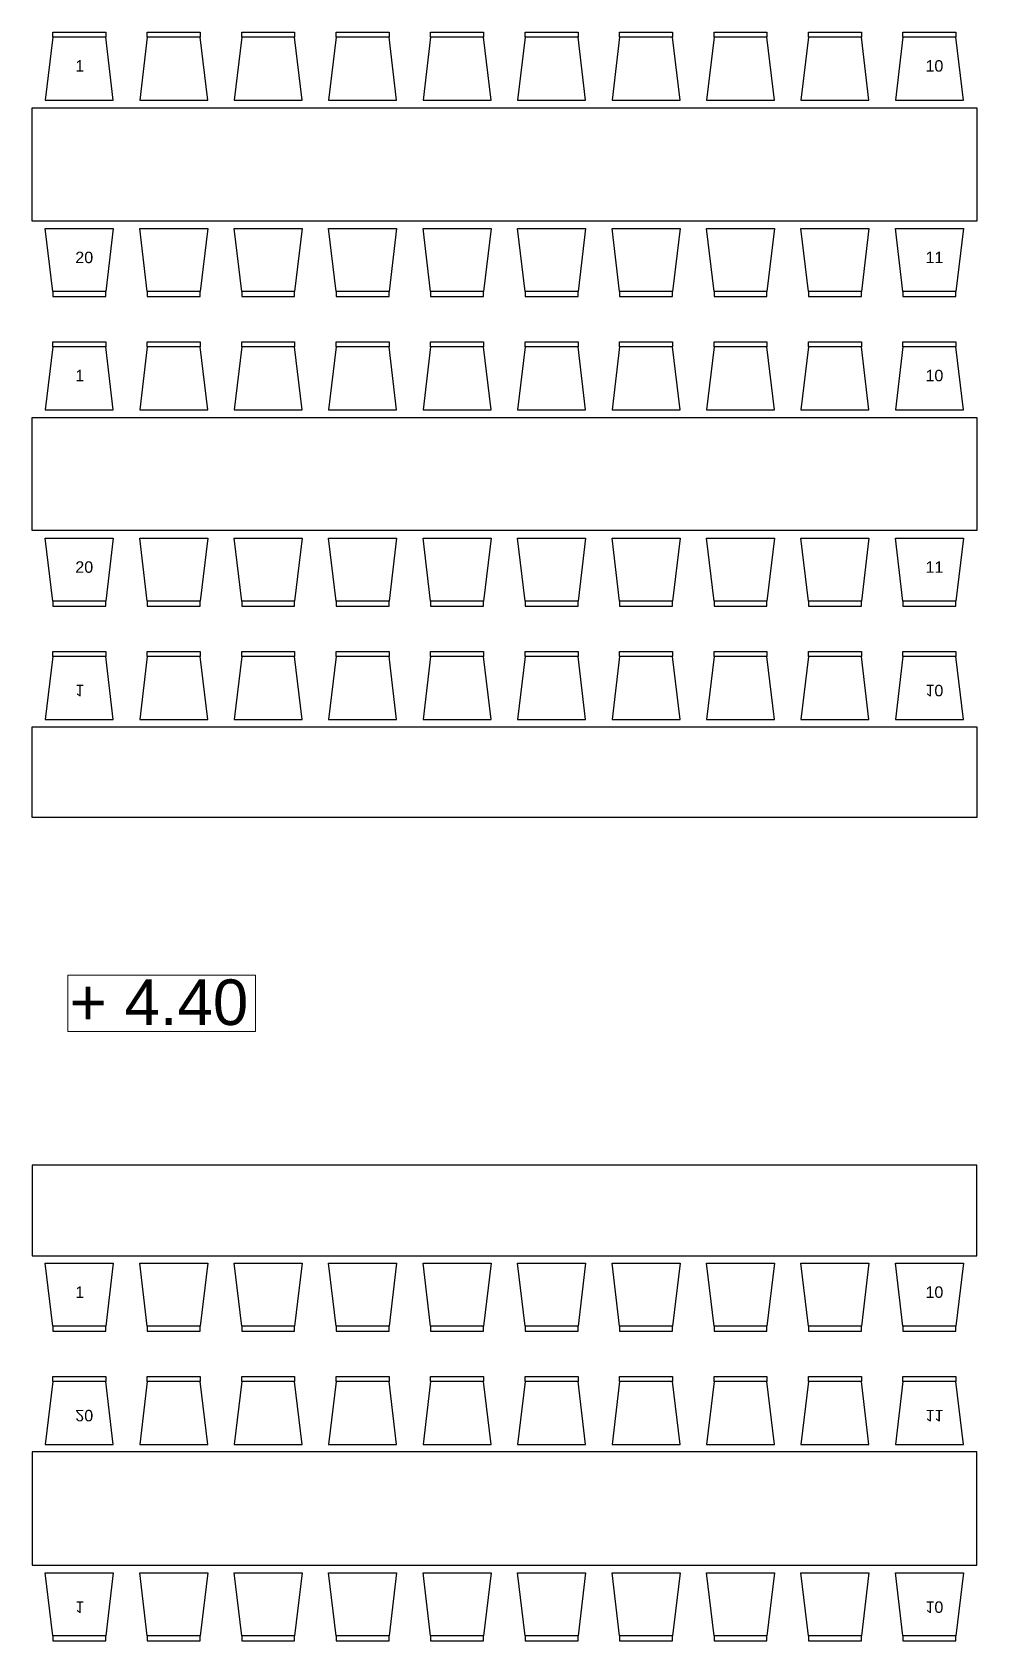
# Model space of a CAD drawing. Header units: inches. Extents: x 249 to 1192, y -18 to 440.
# Drawn here: x 270.46 to 276.71, y 202.07 to 212.72 of the extents above; entities that cross this region are included whole.
import ezdxf

# ---------------------------------------------------------------- set-up
doc = ezdxf.new("R2010")
doc.units = ezdxf.units.IN
doc.header["$MEASUREMENT"] = 0
doc.layers.add('FURNITURE', color=11, linetype='Continuous')
doc.layers.add('TEXT (KET. RUANG)', color=7, linetype='Continuous', lineweight=5)
doc.styles.add('ARIAL', font='arial.ttf')
doc.styles.get("Standard").update_dxf_attribs({"font": 'arial.ttf'})

# ---------------------------------------------------------------- blocks, each defined once
blk = doc.blocks.new('ELV.+4.40')
at = {"layer": 'TEXT (KET. RUANG)', "color": 1}
blk.add_lwpolyline([(5.397, 254.086), (6.64, 254.086), (6.64, 253.713), (5.397, 253.713)], close=True, dxfattribs=at)
at = {"layer": 'TEXT (KET. RUANG)'}
blk.add_text('+ 4.40', height=0.3015, dxfattribs=at).set_placement((5.409, 253.756))
blk = doc.blocks.new('LANTAI 2')
at = {"layer": 'TEXT (KET. RUANG)'}
blk.add_blockref('ELV.+4.40', (693.021, -63.74), dxfattribs=at)
blk = doc.blocks.new('KURSI 20')
for points in [[(740.471, 207.111), (740.121, 207.111), (740.071, 206.693), (740.521, 206.693)], [(740.121, 207.143), (740.471, 207.143), (740.471, 207.111), (740.121, 207.111)], [(741.096, 207.111), (740.746, 207.111), (740.696, 206.693), (741.146, 206.693)], [(740.746, 207.143), (741.096, 207.143), (741.096, 207.111), (740.746, 207.111)], [(741.721, 207.111), (741.371, 207.111), (741.321, 206.693), (741.771, 206.693)], [(741.371, 207.143), (741.721, 207.143), (741.721, 207.111), (741.371, 207.111)], [(742.346, 207.111), (741.996, 207.111), (741.946, 206.693), (742.396, 206.693)], [(741.996, 207.143), (742.346, 207.143), (742.346, 207.111), (741.996, 207.111)], [(742.971, 207.111), (742.621, 207.111), (742.571, 206.693), (743.021, 206.693)], [(742.621, 207.143), (742.971, 207.143), (742.971, 207.111), (742.621, 207.111)], [(743.596, 207.111), (743.246, 207.111), (743.196, 206.693), (743.646, 206.693)], [(743.246, 207.143), (743.596, 207.143), (743.596, 207.111), (743.246, 207.111)], [(744.221, 207.111), (743.871, 207.111), (743.821, 206.693), (744.271, 206.693)], [(743.871, 207.143), (744.221, 207.143), (744.221, 207.111), (743.871, 207.111)], [(744.846, 207.111), (744.496, 207.111), (744.446, 206.693), (744.896, 206.693)], [(744.496, 207.143), (744.846, 207.143), (744.846, 207.111), (744.496, 207.111)], [(745.471, 207.111), (745.121, 207.111), (745.071, 206.693), (745.521, 206.693)], [(745.121, 207.143), (745.471, 207.143), (745.471, 207.111), (745.121, 207.111)], [(746.096, 207.111), (745.746, 207.111), (745.696, 206.693), (746.146, 206.693)], [(745.746, 207.143), (746.096, 207.143), (746.096, 207.111), (745.746, 207.111)], [(739.985, 205.893), (739.985, 206.643), (746.235, 206.643), (746.235, 205.893)], [(740.471, 205.426), (740.121, 205.426), (740.071, 205.843), (740.521, 205.843)], [(741.096, 205.426), (740.746, 205.426), (740.696, 205.843), (741.146, 205.843)], [(741.721, 205.426), (741.371, 205.426), (741.321, 205.843), (741.771, 205.843)], [(742.346, 205.426), (741.996, 205.426), (741.946, 205.843), (742.396, 205.843)], [(742.971, 205.426), (742.621, 205.426), (742.571, 205.843), (743.021, 205.843)], [(743.596, 205.426), (743.246, 205.426), (743.196, 205.843), (743.646, 205.843)], [(744.221, 205.426), (743.871, 205.426), (743.821, 205.843), (744.271, 205.843)], [(744.846, 205.426), (744.496, 205.426), (744.446, 205.843), (744.896, 205.843)], [(745.471, 205.426), (745.121, 205.426), (745.071, 205.843), (745.521, 205.843)], [(746.096, 205.426), (745.746, 205.426), (745.696, 205.843), (746.146, 205.843)], [(740.121, 205.393), (740.471, 205.393), (740.471, 205.426), (740.121, 205.426)], [(740.746, 205.393), (741.096, 205.393), (741.096, 205.426), (740.746, 205.426)], [(741.371, 205.393), (741.721, 205.393), (741.721, 205.426), (741.371, 205.426)], [(741.996, 205.393), (742.346, 205.393), (742.346, 205.426), (741.996, 205.426)], [(742.621, 205.393), (742.971, 205.393), (742.971, 205.426), (742.621, 205.426)], [(743.246, 205.393), (743.596, 205.393), (743.596, 205.426), (743.246, 205.426)], [(743.871, 205.393), (744.221, 205.393), (744.221, 205.426), (743.871, 205.426)], [(744.496, 205.393), (744.846, 205.393), (744.846, 205.426), (744.496, 205.426)], [(745.121, 205.393), (745.471, 205.393), (745.471, 205.426), (745.121, 205.426)], [(745.746, 205.393), (746.096, 205.393), (746.096, 205.426), (745.746, 205.426)]]:
    blk.add_lwpolyline(points, close=True)
at = {"char_height": 0.076, "attachment_point": 1, "style": 'ARIAL'}
for s, insert in [('1', (740.27, 206.958)), ('10', (745.895, 206.958)), ('20', (740.27, 205.69)), ('11', (745.895, 205.69))]:
    blk.add_mtext_dynamic_manual_height_columns(s, width=0.10095, gutter_width=0.38, heights=[0], dxfattribs=dict(at, insert=insert))
blk = doc.blocks.new('KURSI 10')
blk.add_lwpolyline([(776.982, 200.993), (776.982, 200.393), (783.232, 200.393), (783.232, 200.993), (776.982, 200.993)])
for points in [[(777.468, 199.926), (777.118, 199.926), (777.068, 200.343), (777.518, 200.343)], [(778.093, 199.926), (777.743, 199.926), (777.693, 200.343), (778.143, 200.343)], [(778.718, 199.926), (778.368, 199.926), (778.318, 200.343), (778.768, 200.343)], [(779.343, 199.926), (778.993, 199.926), (778.943, 200.343), (779.393, 200.343)], [(779.968, 199.926), (779.618, 199.926), (779.568, 200.343), (780.018, 200.343)], [(780.593, 199.926), (780.243, 199.926), (780.193, 200.343), (780.643, 200.343)], [(781.218, 199.926), (780.868, 199.926), (780.818, 200.343), (781.268, 200.343)], [(781.843, 199.926), (781.493, 199.926), (781.443, 200.343), (781.893, 200.343)], [(782.468, 199.926), (782.118, 199.926), (782.068, 200.343), (782.518, 200.343)], [(783.093, 199.926), (782.743, 199.926), (782.693, 200.343), (783.143, 200.343)], [(777.118, 199.893), (777.468, 199.893), (777.468, 199.926), (777.118, 199.926)], [(777.743, 199.893), (778.093, 199.893), (778.093, 199.926), (777.743, 199.926)], [(778.368, 199.893), (778.718, 199.893), (778.718, 199.926), (778.368, 199.926)], [(778.993, 199.893), (779.343, 199.893), (779.343, 199.926), (778.993, 199.926)], [(779.618, 199.893), (779.968, 199.893), (779.968, 199.926), (779.618, 199.926)], [(780.243, 199.893), (780.593, 199.893), (780.593, 199.926), (780.243, 199.926)], [(780.868, 199.893), (781.218, 199.893), (781.218, 199.926), (780.868, 199.926)], [(781.493, 199.893), (781.843, 199.893), (781.843, 199.926), (781.493, 199.926)], [(782.118, 199.893), (782.468, 199.893), (782.468, 199.926), (782.118, 199.926)], [(782.743, 199.893), (783.093, 199.893), (783.093, 199.926), (782.743, 199.926)]]:
    blk.add_lwpolyline(points, close=True)
at = {"char_height": 0.076, "attachment_point": 1, "style": 'ARIAL'}
for s, insert in [('1', (777.267, 200.19)), ('10', (782.892, 200.19))]:
    blk.add_mtext_dynamic_manual_height_columns(s, width=0.10095, gutter_width=0.38, heights=[0], dxfattribs=dict(at, insert=insert))

msp = doc.modelspace()

# ---------------------------------------------------------------- block references
msp.add_blockref('LANTAI 2', (-427.7223, 16.1343))

# ---------------------------------------------------------------- next in the draw order: block references
at = {"layer": 'FURNITURE'}
for name, p in [('KURSI 20', (-469.524, 5.5802)), ('KURSI 20', (-469.524, 3.5302)), ('KURSI 10', (-506.5211, 4.2297))]:
    msp.add_blockref(name, p, dxfattribs=at)
at = {"layer": 'FURNITURE', "xscale": -1, "rotation": 180}
for name, p in [('KURSI 10', (-506.5211, 408.5168)), ('KURSI 20', (-469.524, 409.2163))]:
    msp.add_blockref(name, p, dxfattribs=at)

doc.saveas('drawing.dxf')
